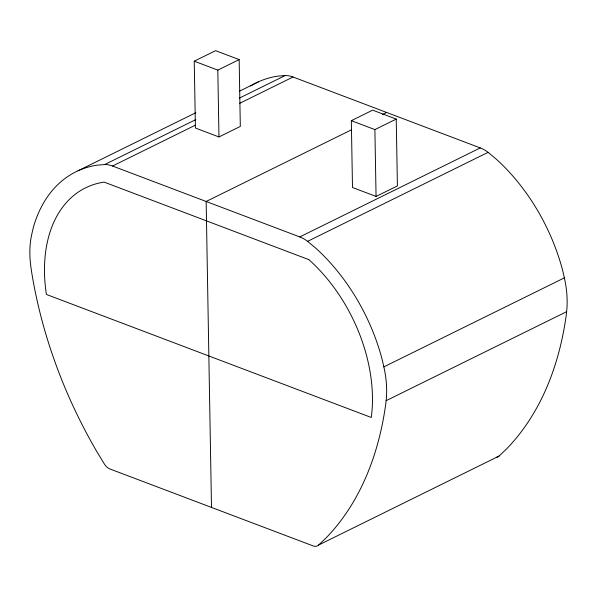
<?xml version="1.0" encoding="UTF-8"?>
<svg xmlns="http://www.w3.org/2000/svg" width="597" height="597" viewBox="0 0 597 597"><rect width="100%" height="100%" fill="white"/><g stroke="black" fill="none" stroke-linecap="round" stroke-linejoin="round"><path stroke-width="0.9" d="M386.117 400.691L385.714 404.229A360.401 239.046 63.8 0 1 326.059 537.942L318.574 545.061A10.201 6.768 63.8 0 1 313.089 545.897L109.9 468.958A10.201 6.768 63.8 0 1 104.311 463.921L96.475 451.004A360.401 239.054 63.8 0 1 31.32 270.023L30.798 266.135A87.871 58.282 63.8 0 1 31.91 233.606L33.365 227.353A160.183 106.244 63.8 0 1 97.236 165.145L105.191 164.518A35.447 23.507 63.8 0 1 112.535 166.026L299.769 236.927A35.447 23.507 63.8 0 1 307.164 241.001L315.238 247.695A160.183 106.244 63.8 0 1 382.147 359.431L383.849 366.879A87.871 58.29 63.8 0 1 386.117 400.691L566.62 311.679A87.871 58.29 63.8 0 0 564.352 277.866L562.65 270.419A160.183 106.244 63.8 0 0 495.749 158.69L487.667 151.989A35.447 23.507 63.8 0 0 480.272 147.914L293.037 77.013A35.447 23.507 63.8 0 0 285.694 75.506L277.747 76.132A160.183 106.244 63.8 0 0 250.598 86.02M566.62 311.679L566.225 315.216A360.401 239.046 63.8 0 1 506.562 448.937L499.077 456.048L318.574 545.061M194.249 61.192L215.584 50.67L239.151 59.588L240.315 126.43L218.972 136.952L195.413 128.027L194.249 61.192L217.808 70.118L239.151 59.588M78.058 170.787L195.883 112.684M239.345 91.251L258.561 81.774M104.744 164.518L195.831 119.601M239.285 98.169L285.247 75.506M112.535 166.026L195.264 125.228M239.554 103.385L293.037 77.013M351.327 120.676L372.67 110.154L396.229 119.079L397.401 185.913L376.058 196.435L352.499 187.51L351.327 120.676L374.894 129.601L396.229 119.079M351.558 129.773L206.152 201.473L211.495 507.428M382.483 114.527L386.655 112.467M299.769 236.927L480.272 147.914M307.612 241.337L488.115 152.325M383.849 366.879L564.352 277.866M374.894 129.601L376.058 196.435M217.808 70.118L218.972 136.952M499.077 456.048A10.201 6.768 63.8 0 1 496.6 457.265M308.828 259.628L104.154 182.122A137.258 91.035 63.8 0 0 46.409 294.455L371.289 417.482A137.258 91.05 63.8 0 0 308.828 259.628"/></g></svg>
